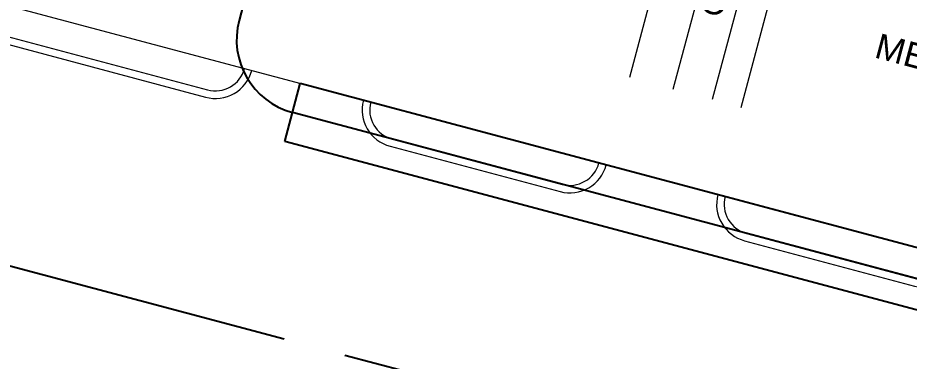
# Model space of a CAD drawing. Header units: metres. Extents: x 689715 to 690980, y 1005284 to 1006835.
# Drawn here: x 690693.04 to 690710.78, y 1005564.76 to 1005571.6 of the extents above; entities that cross this region are included whole.
import ezdxf

# ---------------------------------------------------------------- set-up
doc = ezdxf.new("R2010")
doc.units = ezdxf.units.M
doc.linetypes.add('CENTER', pattern=[2, 1.25, -0.25, 0.25, -0.25])
for name, color, linetype in [('A-BLDG', 7, 'Continuous'), ('C-CALLE-ACERA', 8, 'Continuous'), ('CALLES-CENTRO', 2, 'CENTER')]:
    doc.layers.add(name, color=color, linetype=linetype)
for name, color, linetype, lineweight in [('G-ANNO-TEXT', 2, 'Continuous', 9), ('X1$0$A-FLOR', 250, 'Continuous', 9), ('X2$0$A-FLOR', 250, 'Continuous', 9)]:
    doc.layers.add(name, color=color, linetype=linetype, lineweight=lineweight)
doc.styles.add('ARIAL', font='arial.ttf')

# ---------------------------------------------------------------- blocks, each defined once
blk = doc.blocks.new('FRESNO B')
at = {"layer": 'X1$0$A-FLOR', "color": 141}
for p, q in [((0.4999999999998082, -1.800000000000168), (7.79999999999988, -1.800000000000182)), ((0.4999999999998046, -2.40000000000002), (3.999999999999904, -2.400000000000034)), ((0.4999999999998046, -2.550000000000026), (3.999999999999904, -2.550000000000026))]:
    blk.add_line(p, q, dxfattribs=at)
for centre, radius, start, end in [((3.999999999999904, -1.800000000000026), 0.75, 270, 0), ((3.999999999999904, -1.800000000000026), 0.6, 270, 0), ((7.799999999999873, -1.800000000000054), 0.75, 180, 270.0000000000002), ((7.799999999999873, -1.800000000000054), 0.6, 180, 270.0000000000002)]:
    blk.add_arc(centre, radius, start, end, dxfattribs=at)
at = {"layer": 'X2$0$A-FLOR', "color": 141}
for p, q in [((4.749999999999908, 5.000000000000014), (4.749999999999908, -1.4210854715202e-14)), ((5.649999999999949, -1.4210854715202e-14), (5.649999999999949, 5.000000000000014)), ((6.450000000000038, 5.000000000000014), (6.450000000000038, -1.4210854715202e-14)), ((7.050000000000033, -1.4210854715202e-14), (7.050000000000033, 5.000000000000014))]:
    blk.add_line(p, q, dxfattribs=at)
at = {"layer": 'G-ANNO-TEXT', "color": 141, "insert": (2.031707974833342, 2.143297440870256), "char_height": 0.5, "width": 4.168774999999999, "attachment_point": 1, "style": 'ARIAL'}
blk.add_mtext('MEDIANERO', dxfattribs=at)
blk = doc.blocks.new('FRESNO A')
at = {"layer": 'X1$0$A-FLOR', "color": 141}
for p, q in [((-1.250000000000242, -1.800000000000004), (7.800000000000026, -1.800000000000011)), ((-0.5000000000002416, -2.40000000000002), (3.999999999999943, -2.400000000000013)), ((-0.5000000000002416, -2.550000000000018), (3.999999999999943, -2.550000000000011))]:
    blk.add_line(p, q, dxfattribs=at)
for centre, radius, start, end in [((3.999999999999943, -1.800000000000061), 0.75, 270, 0), ((3.999999999999943, -1.800000000000061), 0.6, 270, 0), ((7.800000000000026, -1.800000000000075), 0.75, 180, 270), ((7.800000000000026, -1.800000000000075), 0.6, 180, 270)]:
    blk.add_arc(centre, radius, start, end, dxfattribs=at)

msp = doc.modelspace()

# ---------------------------------------------------------------- linework, layer by layer
at = {"layer": 'C-CALLE-ACERA', "linetype": 'Continuous', "ltscale": 5}
for p, q in [((690697.6748929824, 1005572.422264507), (690697.4429589005, 1005571.552666496)), ((690750.2566952117, 1005556.53503497), (690698.6603592573, 1005570.296507126)), ((690750.1020719288, 1005555.955300858), (690698.5057359741, 1005569.716773012)), ((690749.9474486463, 1005555.375566746), (690698.3511126911, 1005569.1370389))]:
    msp.add_line(p, q, dxfattribs=at)
at = {"layer": 'C-CALLE-ACERA', "linetype": 'Continuous', "ltscale": 5, "flags": 128}
msp.add_lwpolyline([(690698.3511126911, 1005569.1370389), (690698.6603592573, 1005570.296507125)], dxfattribs=at)
at = {"layer": 'C-CALLE-ACERA', "linetype": 'Continuous', "ltscale": 5}
msp.add_arc((690698.8922941802, 1005571.16610829), 1.500000000059576, 165.066043641161, 255.0660436314222, dxfattribs=at)
at = {"layer": 'CALLES-CENTRO', "linetype": 'CENTER', "ltscale": 5, "flags": 128}
msp.add_lwpolyline([(690634.3257472399, 1005582.280671517), (690760.0797383346, 1005548.740304453), (690876.9931185043, 1005517.557853293)], dxfattribs=at)

# ---------------------------------------------------------------- block references
at = {"layer": 'A-BLDG'}
for name, p, rotation in [('FRESNO A', (690693.5684438655, 1005573.51751592), 345.066691336882), ('FRESNO B', (690700.6218755601, 1005571.636265981), 345.0663971945302), ('FRESNO B', (690707.6753072544, 1005569.755016041), 345.0663971945302)]:
    msp.add_blockref(name, p, dxfattribs=dict(at, rotation=rotation))

doc.saveas('drawing.dxf')
